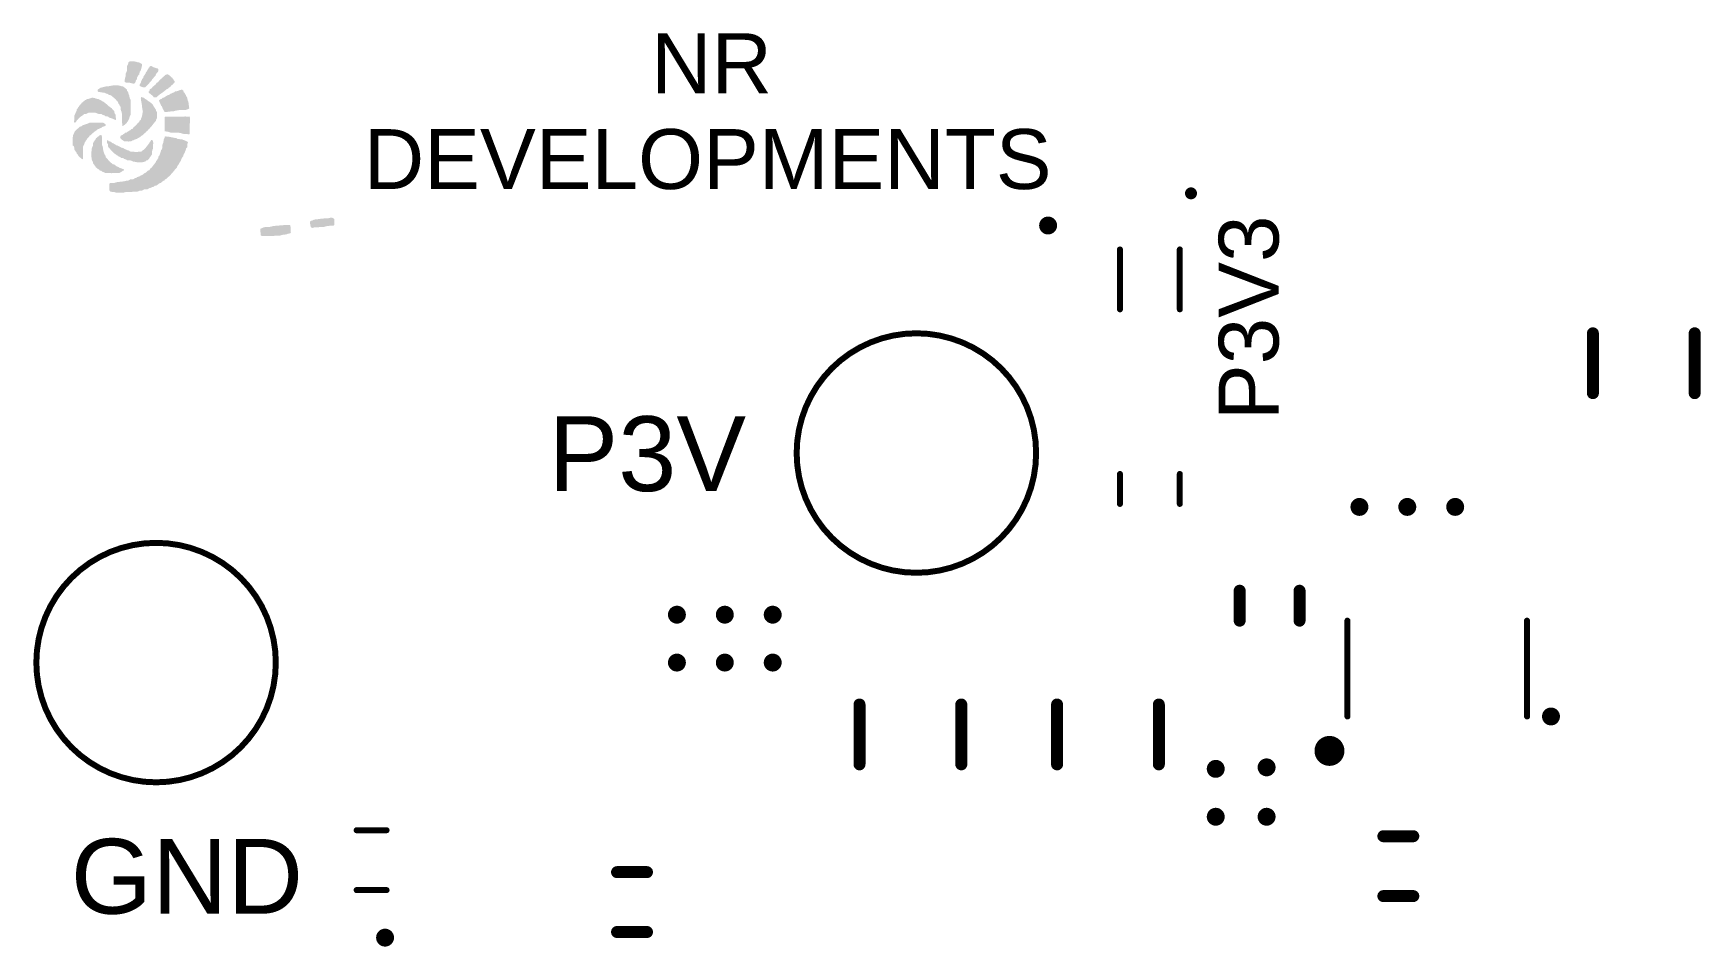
# Model space of a CAD drawing. Header units: inches. Extents: x 1 to 118, y 10 to 101.
# Drawn here: x 2.85 to 30.7, y 61.56 to 76.81 of the extents above; entities that cross this region are included whole.
import ezdxf

# ---------------------------------------------------------------- set-up
doc = ezdxf.new("R2010")
doc.units = ezdxf.units.IN
doc.layers.add('Top Overlay', color=2, linetype='Continuous')
doc.layers.add('Via Holes', color=16, linetype='Continuous')
doc.styles.add('Arial', font='', dxfattribs={"height": 0.2})
doc.styles.get('Arial').set_extended_font_data('Arial')

# ---------------------------------------------------------------- blocks, each defined once
blk = doc.blocks.new('TP__200_7')
at = {"layer": 'Top Overlay'}
for points in [[(2, 0, 0.1, 0.1, 1), (-2, 0, 0.1, 0.1, 1)], [(-2.025, 0, 0.05, 0.05, 1), (-1.975, 0, 0.05, 0.05, 1)], [(1.975, 0, 0.05, 0.05, 1), (2.025, 0, 0.05, 0.05, 1)]]:
    blk.add_lwpolyline(points, format="xyseb", close=True, dxfattribs=at)
blk = doc.blocks.new('TP__200_8')
at = {"layer": 'Top Overlay'}
for points in [[(2, 0, 0.1, 0.1, 1), (-2, 0, 0.1, 0.1, 1)], [(-2.025, 0, 0.05, 0.05, 1), (-1.975, 0, 0.05, 0.05, 1)], [(1.975, 0, 0.05, 0.05, 1), (2.025, 0, 0.05, 0.05, 1)]]:
    blk.add_lwpolyline(points, format="xyseb", close=True, dxfattribs=at)
blk = doc.blocks.new('SOT95P280X145_5N_29')
at = {"layer": 'Top Overlay'}
for points in [[(-1.25, 1.8, 0.25, 0.25, 1), (-1.5, 1.8, 0.25, 0.25, 1)], [(-1.563, 1.8, 0.125, 0.125, 1), (-1.438, 1.8, 0.125, 0.125, 1)], [(-1.312, 1.8, 0.125, 0.125, 1), (-1.188, 1.8, 0.125, 0.125, 1)], [(-0.825, 1.5, 0.05, 0.05, 1), (-0.775, 1.5, 0.05, 0.05, 1)], [(0.775, 1.5, 0.05, 0.05, 1), (0.825, 1.5, 0.05, 0.05, 1)], [(-0.825, -1.5, 0.05, 0.05, 1), (-0.775, -1.5, 0.05, 0.05, 1)], [(0.775, -1.5, 0.05, 0.05, 1), (0.825, -1.5, 0.05, 0.05, 1)]]:
    blk.add_lwpolyline(points, format="xyseb", close=True, dxfattribs=at)
for points in [[(-0.8, 1.5, 0.1, 0.1, 0), (0.8, 1.5, 0.1, 0.1, 0)], [(-0.8, -1.5, 0.1, 0.1, 0), (0.8, -1.5, 0.1, 0.1, 0)]]:
    blk.add_lwpolyline(points, format="xyseb", dxfattribs=at)
blk = doc.blocks.new('RESC1608X06M_194')
at = {"layer": 'Top Overlay'}
for points in [[(0.25, 0.5, 0.1, 0.1, 0), (-0.25, 0.5, 0.1, 0.1, 0)], [(0.25, -0.5, 0.1, 0.1, 0), (-0.25, -0.5, 0.1, 0.1, 0)]]:
    blk.add_lwpolyline(points, format="xyseb", dxfattribs=at)
for points in [[(-0.275, 0.5, 0.05, 0.05, 1), (-0.225, 0.5, 0.05, 0.05, 1)], [(0.225, 0.5, 0.05, 0.05, 1), (0.275, 0.5, 0.05, 0.05, 1)], [(-0.275, -0.5, 0.05, 0.05, 1), (-0.225, -0.5, 0.05, 0.05, 1)], [(0.225, -0.5, 0.05, 0.05, 1), (0.275, -0.5, 0.05, 0.05, 1)]]:
    blk.add_lwpolyline(points, format="xyseb", close=True, dxfattribs=at)
blk = doc.blocks.new('RESC1608X06M_199')
at = {"layer": 'Top Overlay'}
for points in [[(-0.25, 0.5, 0.1, 0.1, 0), (0.25, 0.5, 0.1, 0.1, 0)], [(-0.25, -0.5, 0.1, 0.1, 0), (0.25, -0.5, 0.1, 0.1, 0)]]:
    blk.add_lwpolyline(points, format="xyseb", dxfattribs=at)
for points in [[(-0.275, 0.5, 0.05, 0.05, 1), (-0.225, 0.5, 0.05, 0.05, 1)], [(0.225, 0.5, 0.05, 0.05, 1), (0.275, 0.5, 0.05, 0.05, 1)], [(-0.275, -0.5, 0.05, 0.05, 1), (-0.225, -0.5, 0.05, 0.05, 1)], [(0.225, -0.5, 0.05, 0.05, 1), (0.275, -0.5, 0.05, 0.05, 1)]]:
    blk.add_lwpolyline(points, format="xyseb", close=True, dxfattribs=at)
blk = doc.blocks.new('LED0603_225')
at = {"layer": 'Top Overlay'}
for points in [[(-1.387, 0.687, 0.1, 0.1, 1), (-1.487, 0.687, 0.1, 0.1, 1)], [(-1.512, 0.687, 0.05, 0.05, 1), (-1.462, 0.687, 0.05, 0.05, 1)], [(-1.412, 0.687, 0.05, 0.05, 1), (-1.362, 0.687, 0.05, 0.05, 1)], [(-0.525, 0.5, 0.05, 0.05, 1), (-0.475, 0.5, 0.05, 0.05, 1)], [(0.475, 0.5, 0.05, 0.05, 1), (0.525, 0.5, 0.05, 0.05, 1)], [(-0.525, -0.5, 0.05, 0.05, 1), (-0.475, -0.5, 0.05, 0.05, 1)], [(0.475, -0.5, 0.05, 0.05, 1), (0.525, -0.5, 0.05, 0.05, 1)]]:
    blk.add_lwpolyline(points, format="xyseb", close=True, dxfattribs=at)
for points in [[(0.5, 0.5, 0.1, 0.1, 0), (-0.5, 0.5, 0.1, 0.1, 0)], [(0.5, -0.5, 0.1, 0.1, 0), (-0.5, -0.5, 0.1, 0.1, 0)]]:
    blk.add_lwpolyline(points, format="xyseb", dxfattribs=at)
blk = doc.blocks.new('CAPC3216X16M_305')
at = {"layer": 'Top Overlay'}
for points in [[(-0.5, 0.85, 0.2, 0.2, 0), (0.5, 0.85, 0.2, 0.2, 0)], [(-0.5, -0.85, 0.2, 0.2, 0), (0.5, -0.85, 0.2, 0.2, 0)]]:
    blk.add_lwpolyline(points, format="xyseb", dxfattribs=at)
for points in [[(-0.55, 0.85, 0.1, 0.1, 1), (-0.45, 0.85, 0.1, 0.1, 1)], [(0.45, 0.85, 0.1, 0.1, 1), (0.55, 0.85, 0.1, 0.1, 1)], [(-0.55, -0.85, 0.1, 0.1, 1), (-0.45, -0.85, 0.1, 0.1, 1)], [(0.45, -0.85, 0.1, 0.1, 1), (0.55, -0.85, 0.1, 0.1, 1)]]:
    blk.add_lwpolyline(points, format="xyseb", close=True, dxfattribs=at)
blk = doc.blocks.new('CAPC1608X09M_306')
at = {"layer": 'Top Overlay'}
for points in [[(0.3, 0.5, 0.2, 0.2, 0), (-0.2, 0.5, 0.2, 0.2, 0)], [(0.3, -0.5, 0.2, 0.2, 0), (-0.2, -0.5, 0.2, 0.2, 0)]]:
    blk.add_lwpolyline(points, format="xyseb", dxfattribs=at)
for points in [[(-0.25, 0.5, 0.1, 0.1, 1), (-0.15, 0.5, 0.1, 0.1, 1)], [(0.25, 0.5, 0.1, 0.1, 1), (0.35, 0.5, 0.1, 0.1, 1)], [(-0.25, -0.5, 0.1, 0.1, 1), (-0.15, -0.5, 0.1, 0.1, 1)], [(0.25, -0.5, 0.1, 0.1, 1), (0.35, -0.5, 0.1, 0.1, 1)]]:
    blk.add_lwpolyline(points, format="xyseb", close=True, dxfattribs=at)
blk = doc.blocks.new('CAPC1608X09M_307')
at = {"layer": 'Top Overlay'}
for points in [[(-0.2, 0.5, 0.2, 0.2, 0), (0.3, 0.5, 0.2, 0.2, 0)], [(-0.2, -0.5, 0.2, 0.2, 0), (0.3, -0.5, 0.2, 0.2, 0)]]:
    blk.add_lwpolyline(points, format="xyseb", dxfattribs=at)
for points in [[(-0.25, 0.5, 0.1, 0.1, 1), (-0.15, 0.5, 0.1, 0.1, 1)], [(0.25, 0.5, 0.1, 0.1, 1), (0.35, 0.5, 0.1, 0.1, 1)], [(-0.25, -0.5, 0.1, 0.1, 1), (-0.15, -0.5, 0.1, 0.1, 1)], [(0.25, -0.5, 0.1, 0.1, 1), (0.35, -0.5, 0.1, 0.1, 1)]]:
    blk.add_lwpolyline(points, format="xyseb", close=True, dxfattribs=at)
blk = doc.blocks.new('CAPC3216X16M_310')
at = {"layer": 'Top Overlay'}
for points in [[(-0.5, 0.85, 0.2, 0.2, 0), (0.5, 0.85, 0.2, 0.2, 0)], [(-0.5, -0.85, 0.2, 0.2, 0), (0.5, -0.85, 0.2, 0.2, 0)]]:
    blk.add_lwpolyline(points, format="xyseb", dxfattribs=at)
for points in [[(-0.55, 0.85, 0.1, 0.1, 1), (-0.45, 0.85, 0.1, 0.1, 1)], [(0.45, 0.85, 0.1, 0.1, 1), (0.55, 0.85, 0.1, 0.1, 1)], [(-0.55, -0.85, 0.1, 0.1, 1), (-0.45, -0.85, 0.1, 0.1, 1)], [(0.45, -0.85, 0.1, 0.1, 1), (0.55, -0.85, 0.1, 0.1, 1)]]:
    blk.add_lwpolyline(points, format="xyseb", close=True, dxfattribs=at)
blk = doc.blocks.new('CAPC3216X16M_311')
at = {"layer": 'Top Overlay'}
for points in [[(-0.5, 0.85, 0.2, 0.2, 0), (0.5, 0.85, 0.2, 0.2, 0)], [(-0.5, -0.85, 0.2, 0.2, 0), (0.5, -0.85, 0.2, 0.2, 0)]]:
    blk.add_lwpolyline(points, format="xyseb", dxfattribs=at)
for points in [[(-0.55, 0.85, 0.1, 0.1, 1), (-0.45, 0.85, 0.1, 0.1, 1)], [(0.45, 0.85, 0.1, 0.1, 1), (0.55, 0.85, 0.1, 0.1, 1)], [(-0.55, -0.85, 0.1, 0.1, 1), (-0.45, -0.85, 0.1, 0.1, 1)], [(0.45, -0.85, 0.1, 0.1, 1), (0.55, -0.85, 0.1, 0.1, 1)]]:
    blk.add_lwpolyline(points, format="xyseb", close=True, dxfattribs=at)
blk = doc.blocks.new('CAPC1608X09M_312')
at = {"layer": 'Top Overlay'}
for points in [[(-0.2, 0.5, 0.2, 0.2, 0), (0.3, 0.5, 0.2, 0.2, 0)], [(-0.2, -0.5, 0.2, 0.2, 0), (0.3, -0.5, 0.2, 0.2, 0)]]:
    blk.add_lwpolyline(points, format="xyseb", dxfattribs=at)
for points in [[(-0.25, 0.5, 0.1, 0.1, 1), (-0.15, 0.5, 0.1, 0.1, 1)], [(0.25, 0.5, 0.1, 0.1, 1), (0.35, 0.5, 0.1, 0.1, 1)], [(-0.25, -0.5, 0.1, 0.1, 1), (-0.15, -0.5, 0.1, 0.1, 1)], [(0.25, -0.5, 0.1, 0.1, 1), (0.35, -0.5, 0.1, 0.1, 1)]]:
    blk.add_lwpolyline(points, format="xyseb", close=True, dxfattribs=at)

msp = doc.modelspace()

# ---------------------------------------------------------------- hatches: boundary and pattern name
at = {"layer": 'Top Overlay'}
for points in [[(4.651, 76.214), (4.649, 76.207), (4.647, 76.199), (4.64, 76.181), (4.629, 76.17), (4.625, 76.155), (4.623, 76.146), (4.621, 76.126), (4.617, 76.121), (4.613, 76.119), (4.607, 76.113), (4.597, 76.094), (4.586, 76.083), (4.583, 76.067), (4.581, 76.045), (4.571, 76.033), (4.564, 76.026), (4.559, 76.008), (4.556, 75.996), (4.545, 75.979), (4.539, 75.972), (4.53, 75.97), (4.51, 75.972), (4.504, 75.974), (4.488, 75.977), (4.48, 75.979), (4.464, 75.983), (4.447, 75.988), (4.412, 75.985), (4.405, 75.988), (4.383, 75.99), (4.376, 75.997), (4.373, 76.013), (4.378, 76.043), (4.38, 76.052), (4.383, 76.066), (4.391, 76.091), (4.393, 76.107), (4.395, 76.144), (4.411, 76.177), (4.413, 76.185), (4.415, 76.264), (4.426, 76.284), (4.435, 76.304), (4.437, 76.321), (4.447, 76.333), (4.462, 76.34), (4.471, 76.342), (4.499, 76.344), (4.534, 76.342), (4.545, 76.338), (4.57, 76.334), (4.581, 76.33), (4.591, 76.327), (4.613, 76.324), (4.627, 76.319), (4.635, 76.311), (4.646, 76.307), (4.66, 76.301), (4.664, 76.297), (4.667, 76.288), (4.664, 76.264), (4.662, 76.258), (4.659, 76.246), (4.657, 76.237), (4.653, 76.225), (4.651, 76.216)], [(4.664, 76.039), (4.672, 76.051), (4.676, 76.053), (4.686, 76.063), (4.69, 76.088), (4.695, 76.096), (4.702, 76.102), (4.704, 76.107), (4.713, 76.122), (4.726, 76.142), (4.728, 76.15), (4.733, 76.165), (4.737, 76.168), (4.738, 76.171), (4.742, 76.173), (4.747, 76.179), (4.752, 76.19), (4.761, 76.205), (4.767, 76.212), (4.78, 76.236), (4.787, 76.24), (4.789, 76.245), (4.798, 76.26), (4.808, 76.263), (4.83, 76.261), (4.845, 76.25), (4.858, 76.241), (4.877, 76.238), (4.885, 76.236), (4.896, 76.231), (4.91, 76.226), (4.926, 76.222), (4.937, 76.215), (4.94, 76.203), (4.937, 76.184), (4.935, 76.173), (4.929, 76.166), (4.92, 76.157), (4.918, 76.153), (4.908, 76.141), (4.903, 76.135), (4.901, 76.131), (4.896, 76.12), (4.893, 76.108), (4.89, 76.105), (4.889, 76.101), (4.884, 76.099), (4.868, 76.083), (4.866, 76.078), (4.857, 76.063), (4.851, 76.055), (4.84, 76.049), (4.835, 76.043), (4.83, 76.029), (4.824, 76.021), (4.796, 75.993), (4.787, 75.978), (4.769, 75.96), (4.767, 75.956), (4.757, 75.946), (4.753, 75.944), (4.75, 75.94), (4.747, 75.936), (4.738, 75.926), (4.733, 75.924), (4.728, 75.919), (4.726, 75.914), (4.718, 75.907), (4.704, 75.905), (4.686, 75.908), (4.677, 75.91), (4.653, 75.919), (4.641, 75.924), (4.633, 75.926), (4.625, 75.934), (4.623, 75.945), (4.625, 75.951), (4.634, 75.967), (4.64, 75.973), (4.645, 75.984), (4.648, 75.998), (4.652, 76.009), (4.662, 76.028), (4.664, 76.037)], [(5.017, 76.08), (5.024, 76.088), (5.029, 76.09), (5.043, 76.1), (5.045, 76.105), (5.055, 76.114), (5.069, 76.12), (5.081, 76.125), (5.096, 76.123), (5.12, 76.11), (5.136, 76.095), (5.147, 76.088), (5.164, 76.071), (5.168, 76.07), (5.17, 76.065), (5.18, 76.051), (5.184, 76.049), (5.187, 76.045), (5.196, 76.024), (5.209, 76.01), (5.211, 76.002), (5.209, 75.991), (5.206, 75.985), (5.201, 75.983), (5.194, 75.975), (5.192, 75.971), (5.177, 75.953), (5.173, 75.95), (5.153, 75.939), (5.142, 75.922), (5.138, 75.918), (5.134, 75.915), (5.129, 75.911), (5.114, 75.902), (5.108, 75.897), (5.106, 75.892), (5.099, 75.885), (5.078, 75.877), (5.066, 75.865), (5.061, 75.863), (5.049, 75.853), (5.042, 75.845), (5.018, 75.832), (5.007, 75.821), (5.002, 75.819), (4.99, 75.809), (4.974, 75.799), (4.97, 75.797), (4.962, 75.79), (4.96, 75.785), (4.956, 75.782), (4.941, 75.773), (4.928, 75.76), (4.924, 75.758), (4.916, 75.75), (4.914, 75.746), (4.91, 75.743), (4.902, 75.74), (4.862, 75.743), (4.855, 75.75), (4.852, 75.755), (4.839, 75.768), (4.837, 75.772), (4.834, 75.775), (4.83, 75.778), (4.817, 75.787), (4.805, 75.799), (4.786, 75.81), (4.778, 75.818), (4.776, 75.827), (4.778, 75.838), (4.781, 75.841), (4.785, 75.842), (4.787, 75.846), (4.791, 75.857), (4.796, 75.875), (4.801, 75.88), (4.815, 75.886), (4.823, 75.889), (4.831, 75.897), (4.833, 75.901), (4.837, 75.905), (4.839, 75.91), (4.851, 75.922), (4.856, 75.924), (4.868, 75.936), (4.869, 75.939), (4.873, 75.942), (4.894, 75.956), (4.907, 75.98), (4.91, 75.983), (4.935, 75.996), (4.947, 76.015), (4.978, 76.047), (4.983, 76.049), (4.998, 76.06), (5.003, 76.065), (5.006, 76.07), (5.011, 76.077), (5.015, 76.079)], [(4.289, 75.611), (4.285, 75.622), (4.271, 75.636), (4.268, 75.645), (4.265, 75.662), (4.26, 75.669), (4.256, 75.673), (4.252, 75.675), (4.244, 75.682), (4.242, 75.687), (4.232, 75.699), (4.227, 75.704), (4.225, 75.709), (4.221, 75.712), (4.217, 75.714), (4.205, 75.724), (4.198, 75.735), (4.173, 75.749), (4.162, 75.76), (4.158, 75.762), (4.154, 75.769), (4.149, 75.771), (4.134, 75.778), (4.115, 75.781), (4.103, 75.788), (4.101, 75.793), (4.097, 75.795), (4.081, 75.802), (4.065, 75.805), (4.054, 75.809), (4.051, 75.813), (4.039, 75.816), (4.028, 75.818), (4.008, 75.82), (3.982, 75.825), (3.973, 75.827), (3.953, 75.829), (3.94, 75.831), (3.929, 75.838), (3.927, 75.842), (3.923, 75.853), (3.925, 75.866), (3.935, 75.878), (3.959, 75.891), (3.965, 75.898), (3.976, 75.902), (3.985, 75.904), (4.01, 75.91), (4.028, 75.914), (4.04, 75.918), (4.057, 75.922), (4.073, 75.924), (4.111, 75.927), (4.15, 75.934), (4.168, 75.938), (4.194, 75.94), (4.263, 75.942), (4.27, 75.939), (4.296, 75.937), (4.315, 75.928), (4.324, 75.926), (4.343, 75.923), (4.354, 75.919), (4.367, 75.91), (4.375, 75.902), (4.379, 75.9), (4.394, 75.885), (4.408, 75.877), (4.413, 75.866), (4.415, 75.849), (4.425, 75.837), (4.433, 75.829), (4.439, 75.803), (4.445, 75.788), (4.452, 75.77), (4.454, 75.761), (4.457, 75.739), (4.461, 75.728), (4.472, 75.704), (4.476, 75.687), (4.478, 75.639), (4.476, 75.459), (4.474, 75.453), (4.471, 75.441), (4.465, 75.433), (4.457, 75.413), (4.453, 75.395), (4.451, 75.386), (4.447, 75.375), (4.443, 75.372), (4.437, 75.356), (4.428, 75.341), (4.417, 75.33), (4.404, 75.306), (4.399, 75.301), (4.394, 75.298), (4.39, 75.294), (4.385, 75.292), (4.372, 75.279), (4.353, 75.268), (4.348, 75.263), (4.34, 75.261), (4.336, 75.262), (4.334, 75.271), (4.332, 75.453), (4.33, 75.459), (4.327, 75.485), (4.325, 75.492), (4.32, 75.506), (4.314, 75.518), (4.31, 75.534), (4.308, 75.562), (4.306, 75.582), (4.295, 75.597), (4.29, 75.608), (4.29, 75.61)], [(5.031, 75.515), (5.028, 75.518), (5.022, 75.533), (5.018, 75.543), (5.012, 75.549), (5.01, 75.553), (5.006, 75.564), (5.003, 75.573), (5, 75.585), (4.995, 75.593), (4.986, 75.601), (4.979, 75.617), (4.971, 75.632), (4.962, 75.652), (4.96, 75.665), (4.949, 75.68), (4.951, 75.693), (4.974, 75.71), (4.995, 75.717), (5.002, 75.723), (5.008, 75.73), (5.013, 75.736), (5.035, 75.738), (5.047, 75.748), (5.05, 75.751), (5.055, 75.753), (5.07, 75.762), (5.085, 75.773), (5.101, 75.778), (5.11, 75.78), (5.125, 75.788), (5.134, 75.797), (5.154, 75.805), (5.177, 75.817), (5.195, 75.821), (5.206, 75.828), (5.217, 75.839), (5.225, 75.841), (5.241, 75.843), (5.258, 75.845), (5.287, 75.858), (5.304, 75.863), (5.316, 75.866), (5.335, 75.867), (5.35, 75.858), (5.353, 75.855), (5.358, 75.84), (5.363, 75.826), (5.372, 75.817), (5.375, 75.816), (5.378, 75.811), (5.391, 75.787), (5.399, 75.774), (5.403, 75.762), (5.411, 75.749), (5.417, 75.744), (5.421, 75.733), (5.423, 75.724), (5.426, 75.695), (5.441, 75.663), (5.443, 75.634), (5.445, 75.625), (5.449, 75.594), (5.451, 75.574), (5.453, 75.565), (5.454, 75.562), (5.446, 75.548), (5.442, 75.546), (5.431, 75.541), (5.417, 75.538), (5.408, 75.536), (5.394, 75.53), (5.306, 75.528), (5.265, 75.526), (5.229, 75.518), (5.22, 75.516), (5.201, 75.511), (5.193, 75.508), (5.171, 75.506), (5.136, 75.504), (5.114, 75.502), (5.07, 75.495), (5.064, 75.493), (5.05, 75.495), (5.038, 75.505), (5.032, 75.512), (5.032, 75.514)], [(4.04, 75.653), (4.052, 75.643), (4.06, 75.635), (4.075, 75.627), (4.09, 75.611), (4.095, 75.609), (4.112, 75.592), (4.116, 75.589), (4.128, 75.58), (4.13, 75.576), (4.134, 75.574), (4.158, 75.561), (4.168, 75.542), (4.182, 75.528), (4.186, 75.526), (4.198, 75.516), (4.203, 75.501), (4.206, 75.48), (4.21, 75.469), (4.216, 75.461), (4.22, 75.457), (4.224, 75.445), (4.226, 75.425), (4.228, 75.401), (4.23, 75.384), (4.231, 75.372), (4.224, 75.364), (4.208, 75.366), (4.202, 75.373), (4.197, 75.375), (4.186, 75.379), (4.178, 75.382), (4.165, 75.384), (4.147, 75.395), (4.121, 75.401), (4.105, 75.41), (4.097, 75.419), (4.079, 75.423), (4.057, 75.425), (4.042, 75.436), (4.031, 75.441), (4.022, 75.443), (4.008, 75.448), (3.995, 75.457), (3.983, 75.463), (3.935, 75.465), (3.924, 75.469), (3.904, 75.478), (3.889, 75.482), (3.874, 75.484), (3.81, 75.487), (3.804, 75.484), (3.771, 75.482), (3.76, 75.478), (3.749, 75.471), (3.734, 75.465), (3.705, 75.463), (3.691, 75.457), (3.677, 75.443), (3.672, 75.441), (3.66, 75.431), (3.644, 75.421), (3.64, 75.419), (3.622, 75.401), (3.618, 75.399), (3.597, 75.378), (3.595, 75.374), (3.585, 75.362), (3.58, 75.36), (3.575, 75.354), (3.564, 75.335), (3.554, 75.323), (3.55, 75.318), (3.537, 75.32), (3.533, 75.324), (3.531, 75.332), (3.533, 75.374), (3.536, 75.437), (3.553, 75.475), (3.556, 75.487), (3.562, 75.494), (3.568, 75.505), (3.573, 75.52), (3.575, 75.538), (3.583, 75.55), (3.586, 75.551), (3.588, 75.555), (3.592, 75.56), (3.603, 75.58), (3.608, 75.584), (3.61, 75.588), (3.619, 75.604), (3.624, 75.609), (3.629, 75.611), (3.634, 75.617), (3.636, 75.621), (3.646, 75.633), (3.658, 75.645), (3.66, 75.65), (3.668, 75.655), (3.683, 75.67), (3.699, 75.679), (3.712, 75.692), (3.723, 75.697), (3.747, 75.71), (3.753, 75.712), (3.762, 75.714), (3.777, 75.716), (3.792, 75.722), (3.81, 75.729), (3.819, 75.732), (3.847, 75.734), (3.856, 75.732), (3.876, 75.729), (3.9, 75.718), (3.926, 75.714), (3.938, 75.711), (3.946, 75.708), (3.959, 75.699), (3.973, 75.695), (3.984, 75.691), (4, 75.675), (4.009, 75.673), (4.023, 75.667), (4.028, 75.665), (4.03, 75.66), (4.033, 75.657), (4.038, 75.655), (4.039, 75.654)], [(4.676, 75.738), (4.693, 75.735), (4.704, 75.728), (4.706, 75.724), (4.711, 75.718), (4.735, 75.705), (4.744, 75.697), (4.76, 75.688), (4.768, 75.679), (4.792, 75.666), (4.803, 75.655), (4.819, 75.646), (4.835, 75.63), (4.837, 75.625), (4.85, 75.612), (4.852, 75.608), (4.857, 75.597), (4.868, 75.577), (4.872, 75.573), (4.881, 75.558), (4.894, 75.545), (4.898, 75.529), (4.901, 75.514), (4.914, 75.494), (4.918, 75.477), (4.916, 75.4), (4.901, 75.367), (4.898, 75.352), (4.892, 75.341), (4.886, 75.336), (4.882, 75.333), (4.879, 75.33), (4.877, 75.326), (4.861, 75.306), (4.857, 75.302), (4.855, 75.297), (4.845, 75.285), (4.839, 75.28), (4.827, 75.257), (4.823, 75.255), (4.819, 75.25), (4.814, 75.248), (4.809, 75.24), (4.796, 75.227), (4.789, 75.216), (4.776, 75.208), (4.772, 75.203), (4.769, 75.199), (4.76, 75.187), (4.746, 75.174), (4.742, 75.172), (4.73, 75.162), (4.728, 75.157), (4.722, 75.15), (4.718, 75.148), (4.703, 75.137), (4.686, 75.12), (4.684, 75.116), (4.676, 75.108), (4.668, 75.106), (4.657, 75.099), (4.646, 75.088), (4.641, 75.086), (4.626, 75.075), (4.62, 75.069), (4.599, 75.061), (4.591, 75.056), (4.582, 75.047), (4.571, 75.043), (4.547, 75.04), (4.535, 75.03), (4.532, 75.027), (4.517, 75.023), (4.508, 75.021), (4.488, 75.01), (4.482, 75.008), (4.473, 75.005), (4.438, 75.003), (4.37, 75.005), (4.349, 75.02), (4.332, 75.03), (4.322, 75.04), (4.318, 75.043), (4.308, 75.052), (4.301, 75.068), (4.299, 75.074), (4.314, 75.103), (4.318, 75.106), (4.341, 75.111), (4.355, 75.126), (4.366, 75.13), (4.383, 75.148), (4.407, 75.15), (4.413, 75.155), (4.415, 75.16), (4.425, 75.169), (4.439, 75.173), (4.455, 75.185), (4.475, 75.196), (4.484, 75.209), (4.495, 75.213), (4.507, 75.216), (4.513, 75.221), (4.527, 75.245), (4.53, 75.248), (4.55, 75.259), (4.579, 75.289), (4.59, 75.308), (4.595, 75.314), (4.615, 75.325), (4.618, 75.328), (4.621, 75.337), (4.626, 75.351), (4.628, 75.355), (4.633, 75.358), (4.645, 75.367), (4.648, 75.382), (4.661, 75.414), (4.664, 75.424), (4.667, 75.433), (4.669, 75.459), (4.673, 75.47), (4.676, 75.482), (4.68, 75.507), (4.677, 75.514), (4.674, 75.53), (4.672, 75.539), (4.67, 75.55), (4.668, 75.568), (4.665, 75.596), (4.663, 75.613), (4.661, 75.624), (4.658, 75.636), (4.655, 75.666), (4.649, 75.685), (4.647, 75.7), (4.645, 75.728), (4.647, 75.735), (4.653, 75.746), (4.661, 75.747), (4.675, 75.739)], [(3.781, 75.083), (3.778, 75.079), (3.748, 75.048), (3.735, 75.024), (3.724, 75.013), (3.711, 74.989), (3.704, 74.974), (3.7, 74.956), (3.689, 74.936), (3.684, 74.932), (3.68, 74.917), (3.678, 74.869), (3.679, 74.76), (3.678, 74.742), (3.68, 74.735), (3.682, 74.72), (3.68, 74.709), (3.664, 74.708), (3.652, 74.718), (3.646, 74.725), (3.642, 74.728), (3.622, 74.743), (3.619, 74.746), (3.617, 74.75), (3.603, 74.764), (3.601, 74.768), (3.592, 74.783), (3.585, 74.791), (3.58, 74.793), (3.575, 74.799), (3.568, 74.825), (3.555, 74.838), (3.547, 74.853), (3.542, 74.858), (3.54, 74.862), (3.536, 74.873), (3.533, 74.904), (3.531, 74.91), (3.529, 74.919), (3.519, 74.929), (3.508, 74.935), (3.506, 74.957), (3.505, 75.011), (3.507, 75.017), (3.51, 75.086), (3.513, 75.104), (3.515, 75.113), (3.522, 75.125), (3.531, 75.144), (3.535, 75.161), (3.545, 75.174), (3.551, 75.181), (3.561, 75.191), (3.565, 75.193), (3.568, 75.197), (3.571, 75.201), (3.583, 75.213), (3.587, 75.215), (3.599, 75.225), (3.607, 75.233), (3.611, 75.235), (3.624, 75.248), (3.635, 75.253), (3.652, 75.256), (3.659, 75.261), (3.668, 75.27), (3.683, 75.277), (3.704, 75.284), (3.716, 75.29), (3.742, 75.296), (3.763, 75.304), (3.766, 75.307), (3.771, 75.309), (3.782, 75.314), (3.79, 75.316), (3.819, 75.318), (3.908, 75.319), (3.935, 75.318), (3.941, 75.32), (3.963, 75.318), (4.018, 75.316), (4.033, 75.307), (4.04, 75.301), (4.051, 75.296), (4.056, 75.291), (4.058, 75.282), (4.056, 75.271), (4.052, 75.267), (4.05, 75.262), (4.031, 75.255), (4.022, 75.253), (4.01, 75.249), (3.998, 75.242), (3.994, 75.237), (3.983, 75.233), (3.969, 75.227), (3.963, 75.222), (3.959, 75.22), (3.944, 75.213), (3.929, 75.21), (3.918, 75.203), (3.916, 75.199), (3.913, 75.196), (3.909, 75.193), (3.888, 75.179), (3.88, 75.172), (3.865, 75.163), (3.862, 75.16), (3.859, 75.155), (3.843, 75.145), (3.839, 75.143), (3.827, 75.131), (3.824, 75.127), (3.808, 75.11), (3.788, 75.099), (3.783, 75.087), (3.782, 75.084)], [(5.043, 75.378), (5.045, 75.409), (5.055, 75.419), (5.353, 75.42), (5.372, 75.419), (5.379, 75.421), (5.428, 75.42), (5.455, 75.421), (5.463, 75.413), (5.465, 75.405), (5.462, 75.134), (5.458, 75.127), (5.455, 75.123), (5.446, 75.121), (5.432, 75.125), (5.421, 75.127), (5.375, 75.129), (5.358, 75.131), (5.34, 75.135), (5.309, 75.145), (5.287, 75.148), (5.158, 75.15), (5.151, 75.152), (5.13, 75.155), (5.119, 75.16), (5.101, 75.167), (5.085, 75.169), (5.05, 75.172), (5.045, 75.177), (5.043, 75.186), (5.043, 75.376)], [(4.019, 74.851), (4.021, 74.842), (4.034, 74.801), (4.04, 74.787), (4.051, 74.773), (4.056, 74.764), (4.058, 74.748), (4.061, 74.737), (4.068, 74.73), (4.073, 74.728), (4.08, 74.72), (4.082, 74.715), (4.093, 74.705), (4.096, 74.7), (4.105, 74.688), (4.118, 74.678), (4.13, 74.662), (4.134, 74.66), (4.14, 74.653), (4.145, 74.651), (4.149, 74.647), (4.16, 74.64), (4.163, 74.637), (4.166, 74.632), (4.173, 74.625), (4.198, 74.621), (4.206, 74.616), (4.213, 74.609), (4.217, 74.607), (4.237, 74.592), (4.241, 74.588), (4.252, 74.583), (4.266, 74.58), (4.278, 74.572), (4.285, 74.566), (4.296, 74.561), (4.31, 74.558), (4.332, 74.549), (4.349, 74.543), (4.36, 74.538), (4.367, 74.532), (4.365, 74.523), (4.361, 74.52), (4.353, 74.518), (4.342, 74.513), (4.33, 74.503), (4.311, 74.493), (4.306, 74.49), (4.303, 74.486), (4.3, 74.483), (4.283, 74.478), (4.187, 74.475), (4.151, 74.474), (4.145, 74.476), (4.053, 74.478), (4.046, 74.48), (4.038, 74.483), (4.02, 74.493), (3.999, 74.501), (3.993, 74.505), (3.991, 74.51), (3.985, 74.515), (3.97, 74.518), (3.959, 74.52), (3.951, 74.527), (3.949, 74.532), (3.944, 74.537), (3.924, 74.548), (3.915, 74.557), (3.911, 74.559), (3.906, 74.563), (3.902, 74.566), (3.892, 74.575), (3.881, 74.595), (3.87, 74.606), (3.862, 74.621), (3.851, 74.632), (3.848, 74.641), (3.846, 74.663), (3.835, 74.678), (3.829, 74.689), (3.827, 74.698), (3.824, 74.731), (3.822, 74.737), (3.82, 74.746), (3.818, 74.807), (3.82, 74.814), (3.822, 74.849), (3.824, 74.855), (3.827, 74.89), (3.83, 74.903), (3.841, 74.92), (3.844, 74.93), (3.846, 74.939), (3.848, 74.974), (3.852, 74.986), (3.868, 75.009), (3.875, 75.02), (3.883, 75.028), (3.886, 75.033), (3.89, 75.044), (3.899, 75.059), (3.902, 75.062), (3.906, 75.064), (3.922, 75.08), (3.926, 75.082), (3.941, 75.091), (3.957, 75.106), (3.979, 75.113), (3.99, 75.106), (3.993, 75.103), (3.995, 75.081), (3.997, 74.947), (4.006, 74.925), (4.01, 74.91), (4.015, 74.884), (4.017, 74.858), (4.019, 74.853)], [(4.243, 74.773), (4.23, 74.787), (4.206, 74.8), (4.201, 74.807), (4.193, 74.815), (4.189, 74.817), (4.185, 74.82), (4.183, 74.825), (4.18, 74.828), (4.175, 74.83), (4.171, 74.835), (4.167, 74.837), (4.159, 74.849), (4.149, 74.859), (4.145, 74.861), (4.139, 74.866), (4.137, 74.871), (4.122, 74.89), (4.114, 74.898), (4.11, 74.9), (4.102, 74.908), (4.098, 74.925), (4.096, 74.956), (4.082, 74.978), (4.078, 74.995), (4.08, 75.02), (4.086, 75.025), (4.097, 75.023), (4.114, 75.005), (4.13, 75.003), (4.144, 74.998), (4.151, 74.992), (4.162, 74.981), (4.184, 74.973), (4.189, 74.97), (4.221, 74.953), (4.235, 74.94), (4.261, 74.935), (4.273, 74.925), (4.283, 74.92), (4.291, 74.918), (4.307, 74.909), (4.315, 74.9), (4.331, 74.898), (4.349, 74.895), (4.361, 74.887), (4.37, 74.878), (4.392, 74.872), (4.425, 74.857), (4.442, 74.854), (4.458, 74.846), (4.46, 74.841), (4.464, 74.839), (4.475, 74.835), (4.497, 74.833), (4.566, 74.829), (4.582, 74.828), (4.589, 74.83), (4.649, 74.834), (4.66, 74.838), (4.664, 74.842), (4.667, 74.847), (4.672, 74.852), (4.687, 74.861), (4.7, 74.874), (4.705, 74.876), (4.717, 74.886), (4.723, 74.893), (4.726, 74.897), (4.734, 74.912), (4.747, 74.923), (4.756, 74.939), (4.767, 74.95), (4.776, 74.965), (4.786, 74.977), (4.789, 74.98), (4.795, 74.994), (4.798, 74.998), (4.799, 75.001), (4.803, 75.003), (4.807, 75.006), (4.809, 75.011), (4.817, 75.026), (4.821, 75.029), (4.836, 75.027), (4.842, 75.022), (4.846, 75.011), (4.85, 74.995), (4.852, 74.987), (4.85, 74.888), (4.839, 74.864), (4.835, 74.849), (4.834, 74.824), (4.835, 74.816), (4.833, 74.81), (4.831, 74.785), (4.821, 74.773), (4.804, 74.746), (4.801, 74.743), (4.798, 74.742), (4.793, 74.731), (4.785, 74.715), (4.775, 74.706), (4.772, 74.705), (4.769, 74.7), (4.765, 74.696), (4.764, 74.693), (4.753, 74.688), (4.738, 74.686), (4.732, 74.683), (4.73, 74.678), (4.726, 74.674), (4.723, 74.67), (4.714, 74.666), (4.705, 74.664), (4.685, 74.662), (4.674, 74.658), (4.659, 74.655), (4.578, 74.658), (4.571, 74.66), (4.545, 74.664), (4.523, 74.666), (4.509, 74.67), (4.497, 74.677), (4.477, 74.686), (4.428, 74.689), (4.417, 74.691), (4.41, 74.695), (4.396, 74.703), (4.381, 74.708), (4.367, 74.713), (4.359, 74.719), (4.346, 74.728), (4.315, 74.73), (4.303, 74.74), (4.302, 74.743), (4.298, 74.745), (4.287, 74.749), (4.275, 74.753), (4.267, 74.758), (4.261, 74.765), (4.245, 74.773)], [(5.212, 75.064), (5.234, 75.062), (5.256, 75.047), (5.265, 75.045), (5.28, 75.043), (5.335, 75.04), (5.355, 75.029), (5.37, 75.023), (5.393, 75.017), (5.396, 75.014), (5.4, 75.012), (5.405, 75.008), (5.426, 75), (5.432, 74.995), (5.43, 74.98), (5.423, 74.965), (5.421, 74.91), (5.414, 74.9), (5.409, 74.898), (5.404, 74.893), (5.399, 74.877), (5.396, 74.859), (5.38, 74.823), (5.376, 74.811), (5.371, 74.805), (5.369, 74.801), (5.362, 74.794), (5.358, 74.779), (5.356, 74.759), (5.342, 74.746), (5.332, 74.726), (5.321, 74.715), (5.318, 74.694), (5.313, 74.679), (5.308, 74.672), (5.297, 74.661), (5.289, 74.64), (5.286, 74.637), (5.283, 74.632), (5.279, 74.628), (5.277, 74.619), (5.266, 74.604), (5.258, 74.598), (5.253, 74.584), (5.25, 74.572), (5.229, 74.551), (5.227, 74.547), (5.218, 74.538), (5.209, 74.523), (5.201, 74.515), (5.197, 74.513), (5.187, 74.497), (5.185, 74.492), (5.177, 74.483), (5.173, 74.48), (5.169, 74.476), (5.164, 74.474), (5.152, 74.462), (5.142, 74.443), (5.138, 74.441), (5.134, 74.437), (5.129, 74.434), (5.112, 74.417), (5.107, 74.415), (5.095, 74.405), (5.087, 74.396), (5.084, 74.392), (5.07, 74.378), (5.056, 74.372), (5.043, 74.361), (5.041, 74.357), (5.033, 74.349), (5.024, 74.347), (4.988, 74.322), (4.986, 74.317), (4.983, 74.314), (4.978, 74.312), (4.967, 74.308), (4.954, 74.305), (4.942, 74.295), (4.932, 74.286), (4.921, 74.279), (4.915, 74.273), (4.904, 74.268), (4.882, 74.266), (4.87, 74.256), (4.862, 74.248), (4.85, 74.245), (4.839, 74.243), (4.808, 74.229), (4.799, 74.227), (4.785, 74.223), (4.777, 74.22), (4.766, 74.209), (4.755, 74.205), (4.707, 74.203), (4.694, 74.2), (4.682, 74.19), (4.67, 74.185), (4.635, 74.183), (4.623, 74.18), (4.6, 74.17), (4.591, 74.168), (4.562, 74.164), (4.404, 74.16), (4.378, 74.155), (4.366, 74.152), (4.357, 74.15), (4.329, 74.148), (4.32, 74.146), (4.241, 74.148), (4.235, 74.15), (4.219, 74.152), (4.204, 74.159), (4.189, 74.161), (4.145, 74.163), (4.13, 74.172), (4.126, 74.175), (4.122, 74.186), (4.12, 74.215), (4.118, 74.25), (4.12, 74.256), (4.122, 74.3), (4.125, 74.305), (4.14, 74.31), (4.208, 74.312), (4.219, 74.316), (4.25, 74.325), (4.259, 74.327), (4.287, 74.329), (4.324, 74.332), (4.331, 74.334), (4.346, 74.336), (4.355, 74.338), (4.376, 74.341), (4.387, 74.344), (4.404, 74.348), (4.439, 74.352), (4.45, 74.357), (4.458, 74.364), (4.462, 74.367), (4.473, 74.371), (4.515, 74.373), (4.523, 74.375), (4.534, 74.382), (4.539, 74.386), (4.55, 74.391), (4.558, 74.393), (4.573, 74.398), (4.58, 74.406), (4.585, 74.408), (4.595, 74.413), (4.617, 74.415), (4.627, 74.422), (4.629, 74.427), (4.635, 74.432), (4.647, 74.435), (4.664, 74.442), (4.677, 74.451), (4.69, 74.458), (4.7, 74.469), (4.705, 74.472), (4.716, 74.476), (4.727, 74.483), (4.74, 74.496), (4.744, 74.498), (4.756, 74.508), (4.758, 74.512), (4.77, 74.518), (4.785, 74.523), (4.789, 74.527), (4.8, 74.547), (4.805, 74.553), (4.81, 74.555), (4.816, 74.561), (4.821, 74.563), (4.831, 74.571), (4.839, 74.586), (4.852, 74.6), (4.862, 74.618), (4.867, 74.62), (4.872, 74.626), (4.881, 74.641), (4.889, 74.649), (4.893, 74.651), (4.898, 74.665), (4.901, 74.678), (4.908, 74.686), (4.913, 74.688), (4.918, 74.698), (4.925, 74.709), (4.936, 74.724), (4.938, 74.733), (4.94, 74.75), (4.947, 74.761), (4.957, 74.772), (4.962, 74.788), (4.968, 74.803), (4.972, 74.817), (4.976, 74.828), (4.982, 74.847), (4.984, 74.86), (4.994, 74.872), (4.997, 74.875), (5.001, 74.886), (5.003, 74.901), (5.006, 74.947), (5.008, 74.954), (5.013, 74.968), (5.023, 74.991), (5.026, 75.027), (5.029, 75.036), (5.041, 75.063), (5.044, 75.08), (5.05, 75.086), (5.059, 75.088), (5.075, 75.086), (5.113, 75.083), (5.124, 75.081), (5.132, 75.079), (5.154, 75.074), (5.178, 75.07), (5.2, 75.065), (5.21, 75.064)], [(6.975, 73.601), (6.991, 73.603), (7.026, 73.605), (7.035, 73.608), (7.089, 73.61), (7.127, 73.611), (7.138, 73.606), (7.145, 73.591), (7.147, 73.55), (7.149, 73.493), (7.152, 73.486), (7.149, 73.477), (7.142, 73.47), (7.133, 73.468), (7.106, 73.464), (7.091, 73.457), (7.074, 73.452), (7.059, 73.45), (7.05, 73.448), (7.02, 73.445), (6.998, 73.44), (6.986, 73.437), (6.975, 73.433), (6.96, 73.43), (6.892, 73.428), (6.747, 73.425), (6.685, 73.424), (6.678, 73.426), (6.658, 73.428), (6.646, 73.438), (6.643, 73.522), (6.642, 73.541), (6.65, 73.551), (6.665, 73.555), (6.679, 73.56), (6.682, 73.564), (6.693, 73.568), (6.702, 73.57), (6.717, 73.573), (6.794, 73.575), (6.8, 73.577), (6.817, 73.58), (6.826, 73.582), (6.84, 73.588), (6.854, 73.591), (6.884, 73.594), (6.955, 73.6), (6.973, 73.601)], [(7.735, 73.719), (7.77, 73.721), (7.785, 73.723), (7.802, 73.728), (7.817, 73.731), (7.833, 73.732), (7.84, 73.73), (7.872, 73.713), (7.876, 73.703), (7.878, 73.694), (7.879, 73.621), (7.877, 73.61), (7.871, 73.602), (7.861, 73.599), (7.801, 73.595), (7.775, 73.593), (7.762, 73.591), (7.74, 73.587), (7.721, 73.581), (7.704, 73.577), (7.682, 73.575), (7.64, 73.573), (7.549, 73.57), (7.542, 73.568), (7.531, 73.566), (7.52, 73.562), (7.511, 73.559), (7.499, 73.563), (7.496, 73.566), (7.492, 73.568), (7.486, 73.574), (7.482, 73.585), (7.476, 73.618), (7.473, 73.63), (7.472, 73.643), (7.474, 73.664), (7.479, 73.673), (7.483, 73.675), (7.494, 73.68), (7.51, 73.683), (7.522, 73.691), (7.538, 73.697), (7.546, 73.699), (7.578, 73.703), (7.598, 73.705), (7.615, 73.707), (7.642, 73.711), (7.663, 73.714), (7.683, 73.716), (7.714, 73.718), (7.732, 73.719)]]:
    msp.add_hatch(color=2, dxfattribs=at).paths.add_polyline_path(points)
at = {"layer": 'Via Holes'}
h = msp.add_hatch(color=7, dxfattribs=at)
edge = h.paths.add_edge_path()
edge.add_arc((19.8, 73.6), 0.15, 0, 360)
h = msp.add_hatch(color=7, dxfattribs=at)
edge = h.paths.add_edge_path()
edge.add_arc((25, 68.9), 0.15, 0, 360)
h = msp.add_hatch(color=7, dxfattribs=at)
edge = h.paths.add_edge_path()
edge.add_arc((25.8, 68.9), 0.15, 0, 360)
h = msp.add_hatch(color=7, dxfattribs=at)
edge = h.paths.add_edge_path()
edge.add_arc((26.6, 68.9), 0.15, 0, 360)
h = msp.add_hatch(color=7, dxfattribs=at)
edge = h.paths.add_edge_path()
edge.add_arc((13.6, 67.1), 0.15, 0, 360)
h = msp.add_hatch(color=7, dxfattribs=at)
edge = h.paths.add_edge_path()
edge.add_arc((14.4, 67.1), 0.15, 0, 360)
h = msp.add_hatch(color=7, dxfattribs=at)
edge = h.paths.add_edge_path()
edge.add_arc((15.2, 67.1), 0.15, 0, 360)
h = msp.add_hatch(color=7, dxfattribs=at)
edge = h.paths.add_edge_path()
edge.add_arc((13.6, 66.3), 0.15, 0, 360)
h = msp.add_hatch(color=7, dxfattribs=at)
edge = h.paths.add_edge_path()
edge.add_arc((14.4, 66.3), 0.15, 0, 360)
h = msp.add_hatch(color=7, dxfattribs=at)
edge = h.paths.add_edge_path()
edge.add_arc((15.2, 66.3), 0.15, 0, 360)
h = msp.add_hatch(color=7, dxfattribs=at)
edge = h.paths.add_edge_path()
edge.add_arc((28.2, 65.4), 0.15, 0, 360)
h = msp.add_hatch(color=7, dxfattribs=at)
edge = h.paths.add_edge_path()
edge.add_arc((22.6, 64.525), 0.15, 0, 360)
h = msp.add_hatch(color=7, dxfattribs=at)
edge = h.paths.add_edge_path()
edge.add_arc((23.45, 64.55), 0.15, 0, 360)
h = msp.add_hatch(color=7, dxfattribs=at)
edge = h.paths.add_edge_path()
edge.add_arc((22.6, 63.725), 0.15, 0, 360)
h = msp.add_hatch(color=7, dxfattribs=at)
edge = h.paths.add_edge_path()
edge.add_arc((23.45, 63.725), 0.15, 0, 360)
h = msp.add_hatch(color=7, dxfattribs=at)
edge = h.paths.add_edge_path()
edge.add_arc((8.725, 61.706), 0.15, 0, 360)

# ---------------------------------------------------------------- block references
for name, p, rotation in [('LED0603_225', (21.5, 72.7), 270), ('CAPC3216X16M_305', (29.75, 71.3), 90), ('RESC1608X06M_194', (21.5, 69.2), 270), ('CAPC1608X09M_306', (23.5, 67.3), 270), ('SOT95P280X145_5N_29', (26.3, 66.2), 90), ('CAPC3216X16M_311', (17.5, 65.1), 90), ('CAPC3216X16M_310', (20.8, 65.1), 90)]:
    msp.add_blockref(name, p, dxfattribs=dict(rotation=rotation))
for name, p in [('TP__200_8', (17.6, 69.8)), ('TP__200_7', (4.9, 66.3)), ('RESC1608X06M_199', (8.5, 63)), ('CAPC1608X09M_307', (25.6, 62.9)), ('CAPC1608X09M_312', (12.8, 62.3))]:
    msp.add_blockref(name, p)

# ---------------------------------------------------------------- texts
at = {"layer": 'Top Overlay', "style": 'Arial'}
for s, rotation, p in [('NR', 360, (13.17, 75.81)), ('DEVELOPMENTS', 360, (8.37, 74.21)), ('P3V3', 90, (23.65, 70.35))]:
    msp.add_text(s, height=1, rotation=rotation, dxfattribs=at).set_placement(p)
for s, p in [('P3V', (11.455, 69.164)), ('GND', (3.475, 62.106))]:
    msp.add_text(s, height=1.25, dxfattribs=at).set_placement(p)

doc.saveas('drawing.dxf')
